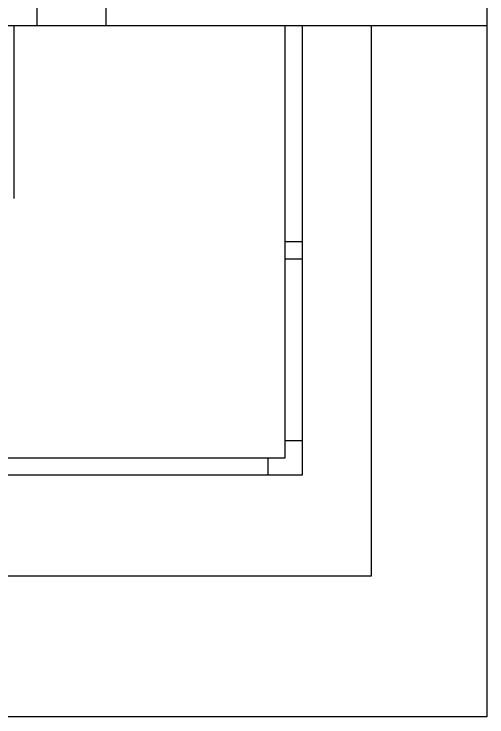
# Model space of a CAD drawing. Header units: millimetres. Extents: x 2004 to 9033, y -135 to 5682.
# Drawn here: x 6488 to 7308, y 3682 to 4902 of the extents above; entities that cross this region are included whole.
import ezdxf

# ---------------------------------------------------------------- set-up
doc = ezdxf.new("R2010")
doc.units = ezdxf.units.MM

msp = doc.modelspace()

# ---------------------------------------------------------------- linework, layer by layer
for p, q in [((7308.4, 5682.3), (7308.4, 3682.3)), ((6528.4, 4882.3), (6528.4, 4942.3)), ((6648.4, 4882.3), (6648.4, 4942.3)), ((5308.4, 4882.3), (7308.4, 4882.3)), ((6488.4, 4582.3), (6488.4, 4882.3)), ((6958.4, 4132.3), (6958.4, 4882.3)), ((7108.4, 3927.3), (7108.4, 4882.3)), ((6958.4, 4507.3), (6988.4, 4507.3)), ((6958.4, 4477.3), (6988.4, 4477.3)), ((6958.4, 4162.3), (6988.4, 4162.3)), ((6308.4, 4132.3), (6958.4, 4132.3)), ((6928.4, 4132.3), (6928.4, 4102.3)), ((5508.4, 3927.3), (7108.4, 3927.3)), ((7308.4, 3682.3), (5308.4, 3682.3))]:
    msp.add_line(p, q)
msp.add_lwpolyline([(5628.4, 4882.3), (5628.4, 4102.3), (6988.4, 4102.3), (6988.4, 4882.3)])

doc.saveas('drawing.dxf')
